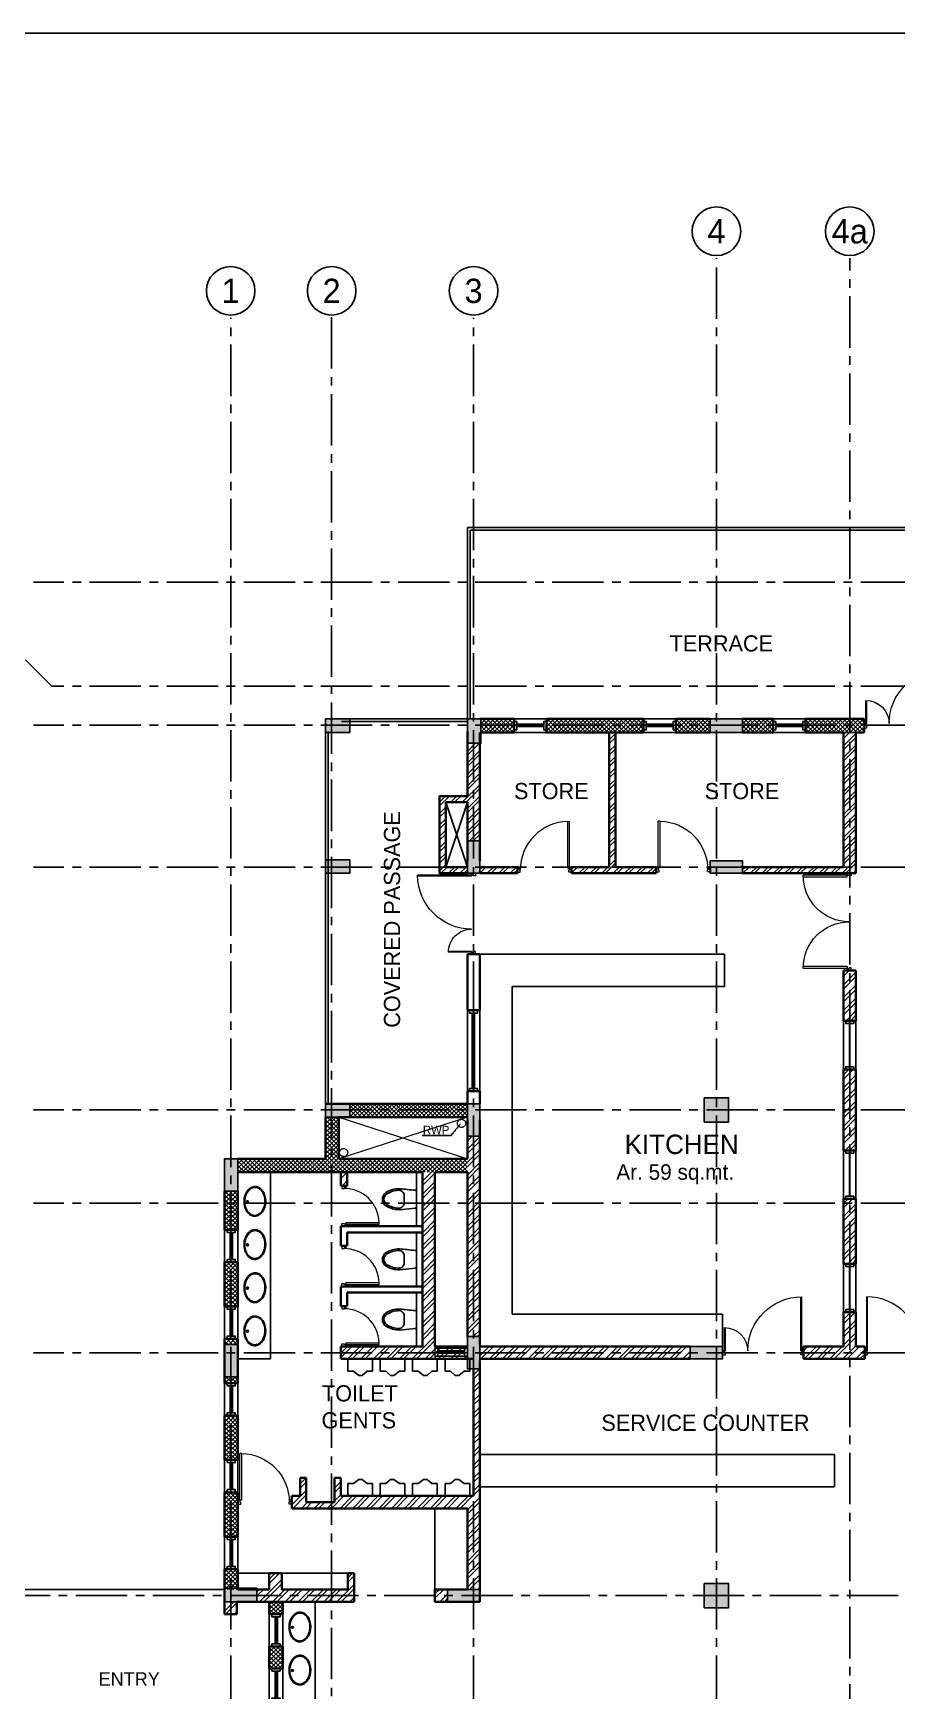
# Model space of a CAD drawing. Header units: millimetres. Extents: x -276609 to 1081398, y -453808 to 472098.
# Drawn here: x 786447 to 802450, y -65396 to -34677 of the extents above; entities that cross this region are included whole.
import ezdxf
from ezdxf.enums import TextEntityAlignment as Align

# ---------------------------------------------------------------- set-up
doc = ezdxf.new("R2010")
doc.units = ezdxf.units.MM
doc.header["$MEASUREMENT"] = 0
for name, pattern in [('ACAD_ISO10W100', [18, 12, -3, 0, -3]), ('CENTER2', [28.575, 19.05, -3.175, 3.175, -3.175]), ('HIDDEN', [0.375, 0.25, -0.125])]:
    doc.linetypes.add(name, pattern=pattern)
for name, color, linetype in [('A-Anno Tags', 6, 'Continuous'), ('A-Elevation', 4, 'Continuous'), ('A-Railing', 4, 'Continuous'), ('A-Sanitory', 181, 'Continuous'), ('A-Wall Patt', 8, 'Continuous'), ('A-Window', 4, 'Continuous'), ('Anno_Frames', 7, 'Continuous'), ('Anno_Labels', 7, 'Continuous'), ('AREA', 7, 'Continuous'), ('Dimension', 7, 'Continuous'), ('S-Conc Patt', 9, 'Continuous'), ('text', 252, 'Continuous')]:
    doc.layers.add(name, color=color, linetype=linetype)
doc.layers.add('A-Anno-Grid Lines', color=7, linetype='Continuous', true_color=0xbbc3bd)
for name, color, linetype, lineweight in [('A-BEAM-1-8', 8, 'HIDDEN', 9), ('A-Detail Lines', 241, 'Continuous', 25), ('A-Door', 4, 'Continuous', 9), ('A-Wall Sec', 1, 'Continuous', 20), ('PLUMBING', 3, 'ACAD_ISO10W100', 18), ('S-Concrete', 40, 'Continuous', 25)]:
    doc.layers.add(name, color=color, linetype=linetype, lineweight=lineweight)
doc.styles.get("Standard").update_dxf_attribs({"font": ''})
doc.styles.get('Standard').set_extended_font_data('Gill Sans MT')
doc.dimstyles.new('ISO-25', dxfattribs={"dimtxt": 2.5, "dimasz": 200, "dimexe": 1.25, "dimexo": 0.625, "dimtad": 1, "dimdec": 0, "dimtxsty": 'Standard', "dimcen": 2.5, "dimadec": 0, "dimazin": 0, "dimtfac": 1, "dimtdec": 0, "dimtmove": 0, "dimatfit": 3, "dimfxl": 1, "dimarcsym": 0})
pattern_1 = [(45, (318301.2, -148998), (-119.32427, 119.32427), []), (45, (318380.76, -148998), (-119.32427, 119.32427), [])]
pattern_2 = [(45, (318301.2, -148998), (-106.066017, 106.066017), []), (45, (318371.92, -148998), (-106.066017, 106.066017), [])]
pattern_3 = [(45, (318301.206, -148998), (-39.7747564, 39.7747564), []), (135, (318301.206, -148998), (-39.7747564, -39.7747564), [])]

# ---------------------------------------------------------------- blocks, each defined once
blk = doc.blocks.new('basin2')
for points in [[(278, -206, 0.12976), (261, -133, 0.106426), (201, -63, 0.084431), (116, -18, 0.073534), (7, 0, 0.073534), (-102, -14, 0.084431), (-188, -55, 0.106426), (-251, -122, 0.12976), (-272, -195, 0.12976), (-254, -269, 0.106426), (-194, -339, 0.084431), (-109, -383, 0.073534), (-1, -402, 0.073534), (108, -388, 0.084431), (195, -347, 0.106426), (258, -279, 0.12976)], [(263, -201, 0.119977), (247, -140, 0.106426), (192, -75, 0.084431), (111, -33, 0.073534), (7, -15, 0.073534), (-97, -28, 0.084431), (-180, -67, 0.106426), (-238, -130, 0.12976), (-257, -196, 0.009633), (-257, -201, 0.119977), (-240, -262, 0.106426), (-185, -327, 0.084431), (-104, -369, 0.073534), (0, -387, 0.073534), (104, -373, 0.084431), (187, -334, 0.106426), (245, -272, 0.12976), (263, -206, 0.009633)]]:
    blk.add_lwpolyline(points, format="xyb", close=True)
for radius in [17.8, 12.2]:
    blk.add_circle((-4, -64), radius)
blk = doc.blocks.new('wc-wh')
at = {"color": 0, "linetype": 'ByBlock'}
for points in [[(315, 195), (22, 165, 0.384412), (0, 140), (0, -140, 0.383904), (22, -165, 0.001434), (314, -195, 0.140641), (560, -125, 0.259738), (630, 0, 0.259738), (560, 125, 0.139471)], [(225, 65), (225, -65, 0.422961), (328, -165, 0.13189), (544, -100, 0.259738), (600, 0, 0.259738), (544, 100, 0.13189), (328, 165, 0.422961)]]:
    blk.add_lwpolyline(points, format="xyb", close=True, dxfattribs=at)
blk.add_arc((316, -170), 25, 264.2811, 270.16, dxfattribs=at)
blk = doc.blocks.new('urinal1')
for p, q in [((0, 228.6), (228.6, 228.6)), ((0, 228.6), (0, -228.6)), ((228.6, 228.6), (228.6, 127)), ((304.8, 25.4), (228.6, 127)), ((304.8, -38.1), (304.8, 25.4)), ((0, -228.6), (228.6, -228.6)), ((228.6, -127), (304.8, -38.1)), ((228.6, -228.6), (228.6, -127))]:
    blk.add_line(p, q)
blk = doc.blocks.new('Grid Head')
blk.add_circle((0, 0), 3)
at = {"layer": 'Anno_Labels'}
blk.add_attdef('GRID_NAME', text='', height=3, dxfattribs=at).set_placement((0, 0), align=Align.MIDDLE_CENTER)
blk = doc.blocks.new('grd din')
at = {"layer": 'A-Anno-Grid Lines', "linetype": 'CENTER2', "ltscale": 50}
for p, q in [((484314, 133526), (484314, 180371)), ((486784, 152996), (486784, 180371)), ((475314, 133526), (475314, 179267)), ((477184, 132609), (477184, 179317)), ((479814, 133526), (479814, 179267)), ((516514, 174369), (471659, 174369)), ((471512, 172927), (472000, 172439)), ((516514, 172439), (472000, 172439)), ((516514, 171719), (471659, 171719)), ((516514, 169089), (471659, 169089)), ((516514, 164589), (471659, 164589)), ((516514, 162859), (471659, 162859)), ((516514, 160089), (471659, 160089)), ((520545, 155589), (470258, 155589))]:
    blk.add_line(p, q, dxfattribs=at)
at = {"layer": 'Anno_Frames'}
ref = blk.add_blockref('Grid Head', (484314, 180871), dxfattribs=dict(at, xscale=150, yscale=150, zscale=150))
ref.add_attrib('GRID_NAME', '4', dxfattribs={"layer": '0', "height": 450}).set_placement((484314, 180871), align=Align.MIDDLE_CENTER)
ref = blk.add_blockref('Grid Head', (486784, 180871), dxfattribs=dict(at, xscale=150, yscale=150, zscale=150))
ref.add_attrib('GRID_NAME', '4a', dxfattribs={"layer": '0', "height": 450}).set_placement((486784, 180871), align=Align.MIDDLE_CENTER)
ref = blk.add_blockref('Grid Head', (475314, 179767), dxfattribs=dict(at, xscale=150, yscale=150, zscale=150))
ref.add_attrib('GRID_NAME', '1', dxfattribs={"layer": '0', "height": 450}).set_placement((475314, 179767), align=Align.MIDDLE_CENTER)
ref = blk.add_blockref('Grid Head', (477184, 179767), dxfattribs=dict(at, xscale=150, yscale=150, zscale=150))
ref.add_attrib('GRID_NAME', '2', dxfattribs={"layer": '0', "height": 450}).set_placement((477184, 179767), align=Align.MIDDLE_CENTER)
ref = blk.add_blockref('Grid Head', (479814, 179767), dxfattribs=dict(at, xscale=150, yscale=150, zscale=150))
ref.add_attrib('GRID_NAME', '3', dxfattribs={"layer": '0', "height": 450}).set_placement((479814, 179767), align=Align.MIDDLE_CENTER)
blk = doc.blocks.new('din w1')
at = {"layer": 'A-Window', "color": 2, "lineweight": 60}
blk.add_line((476279, 163779), (476779, 163779), dxfattribs=at)
at = {"layer": 'A-Window'}
for points in [[(476229, 163904), (476829, 163904)], [(476229, 163704), (476279, 163704), (476279, 163854), (476229, 163854)], [(476829, 163704), (476779, 163704), (476779, 163854), (476829, 163854)], [(476229, 163654), (476829, 163654)]]:
    blk.add_lwpolyline(points, dxfattribs=at)
blk = doc.blocks.new('din v1')
at = {"layer": 'A-Window', "color": 2, "lineweight": 60}
blk.add_line((474051, 158052), (474051, 157552), dxfattribs=at)
at = {"layer": 'A-Window'}
for points in [[(473926, 158102), (473926, 157502)], [(473976, 158102), (473976, 158052), (474126, 158052), (474126, 158102)], [(474176, 158102), (474176, 157502)], [(473976, 157502), (473976, 157552), (474126, 157552), (474126, 157502)]]:
    blk.add_lwpolyline(points, dxfattribs=at)
blk = doc.blocks.new('Big Door Garbage')
at = {"layer": 'A-Door', "color": 5, "lineweight": 18}
for p, q in [((-12550, 128778), (-12500, 128778)), ((-12550, 128703), (-12550, 128778)), ((-12515, 128738), (-12500, 128738)), ((-12515, 128703), (-12515, 128738)), ((-12500, 128778), (-12500, 128738)), ((-11100, 128778), (-11100, 128738)), ((-11050, 128778), (-11100, 128778)), ((-11085, 128738), (-11100, 128738)), ((-11085, 128703), (-11085, 128738)), ((-11050, 128703), (-11050, 128778)), ((-12550, 128703), (-12515, 128703)), ((-12515, 128703), (-12515, 128273)), ((-12499, 128703), (-12515, 128703)), ((-12499, 128703), (-12499, 128273)), ((-11101, 128703), (-11101, 127703)), ((-11101, 128703), (-11085, 128703)), ((-11050, 128703), (-11085, 128703)), ((-11085, 128703), (-11085, 127703))]:
    blk.add_line(p, q, dxfattribs=at)
at = {"layer": 'A-Door', "lineweight": 18}
for centre, radius, start, end in [((-12515, 128703), 430, 270, 0), ((-11085, 128703), 1000, 180, 270)]:
    blk.add_arc(centre, radius, start, end, dxfattribs=at)
blk = doc.blocks.new('ABL_Door_S - 1000 x 2100-11-3 Second Floor Lvl')
at = {"layer": 'A-Door', "color": 5}
for p, q in [((-500, 38), (-450, 38)), ((-500, -38), (-500, 38)), ((-450, 38), (-450, -3)), ((450, 38), (450, -3)), ((500, 38), (450, 38)), ((500, -38), (500, 38)), ((-500, -38), (-465, -38)), ((-465, -3), (-450, -3)), ((-465, -38), (-465, -3)), ((-430, -38), (-465, -38)), ((465, -3), (450, -3)), ((465, -38), (465, -3)), ((500, -38), (465, -38))]:
    blk.add_line(p, q, dxfattribs=at)
at = {"layer": 'A-Door', "color": 5, "lineweight": 18}
for p, q in [((-465, -38), (-465, -902)), ((-430, -38), (-430, -902)), ((-430, -902), (-465, -902))]:
    blk.add_line(p, q, dxfattribs=at)
at = {"layer": 'A-Door'}
blk.add_arc((-450, -3), 900, 271.2733, 0, dxfattribs=at)
blk = doc.blocks.new('ABL_Door_S - 750 x 2100-5-3 Second Floor Lvl')
at = {"layer": 'A-Door', "color": 5, "lineweight": 18}
for p, q in [((-375, 38), (-325, 38)), ((-375, -38), (-375, 38)), ((-325, 38), (-325, -3)), ((325, 38), (325, -3)), ((375, 38), (325, 38)), ((375, -38), (375, 38)), ((-375, -38), (-340, -38)), ((-340, -3), (-325, -3)), ((-340, -38), (-340, -3)), ((-340, -38), (-340, -652)), ((-305, -38), (-340, -38)), ((-305, -38), (-305, -652)), ((340, -3), (325, -3)), ((340, -38), (340, -3)), ((375, -38), (340, -38))]:
    blk.add_line(p, q, dxfattribs=at)
blk.add_lwpolyline([(-340, -652), (-305, -652)], dxfattribs=at)
at = {"layer": 'A-Door', "lineweight": 18}
blk.add_arc((-325, -3), 650, 271.7632, 0, dxfattribs=at)
blk = doc.blocks.new('din d7')
at = {"layer": 'A-Door', "color": 5, "lineweight": 18}
for p, q in [((486934, 174520), (486934, 175332)), ((486969, 174518), (486969, 175332)), ((488629, 174518), (488629, 175332)), ((488664, 174518), (488664, 175332)), ((486899, 174518), (486934, 174518)), ((486899, 174518), (486899, 174443)), ((486934, 174518), (486934, 174483)), ((486969, 174518), (486934, 174518)), ((488629, 174518), (488664, 174518)), ((488664, 174518), (488664, 174483)), ((488699, 174518), (488664, 174518)), ((488699, 174518), (488699, 174443)), ((486899, 174443), (486949, 174443)), ((486934, 174483), (486949, 174483)), ((486949, 174443), (486949, 174483)), ((488664, 174483), (488649, 174483)), ((488649, 174443), (488649, 174483)), ((488699, 174443), (488649, 174443))]:
    blk.add_line(p, q, dxfattribs=at)
at = {"layer": 'A-Door', "lineweight": 18}
for centre, start, end in [((486950, 174483), 359.9841, 91.0727), ((488648, 174483), 88.9273, 180.0159)]:
    blk.add_arc(centre, 849, start, end, dxfattribs=at)
blk = doc.blocks.new('din w6')
at = {"layer": 'A-Window', "color": 2, "lineweight": 30}
blk.add_line((50, 125), (850, 125), dxfattribs=at)
at = {"layer": 'A-Window'}
for points in [[(0, 240), (900, 240)], [(0, 200), (50, 200), (50, 50), (0, 50)], [(0, 10), (900, 10)], [(900, 200), (850, 200), (850, 50), (900, 50)]]:
    blk.add_lwpolyline(points, dxfattribs=at)
blk = doc.blocks.new('ergrthyjty')
at = {"layer": 'S-Conc Patt'}
for points in [[(473561, 101613), (473561, 101363), (474011, 101363), (474011, 101613)], [(476441, 101613), (476191, 101613), (476191, 101163), (476441, 101163)], [(480691, 101613), (480691, 101363), (481291, 101363), (481291, 101613)], [(476421, 99353), (476191, 99353), (476191, 98753), (476421, 98753)], [(473561, 99003), (473561, 98753), (474011, 98753), (474011, 99003)], [(480691, 98983), (480691, 98753), (481291, 98753), (481291, 98983)], [(474011, 94233), (474011, 94483), (473561, 94483), (473561, 94233)], [(476421, 94483), (476191, 94483), (476191, 93883), (476421, 93883)], [(480581, 94593), (480581, 94143), (481031, 94143), (481031, 94593)], [(471941, 93463), (471691, 93463), (471691, 92863), (471941, 92863)], [(471941, 90018), (471691, 90018), (471691, 89418), (471941, 89418)], [(476421, 90168), (476191, 90168), (476191, 89568), (476421, 89568)], [(480321, 89983), (480321, 89753), (480921, 89753), (480921, 89983)], [(471691, 85503), (471691, 85253), (472291, 85253), (472291, 85503)], [(475821, 85483), (475821, 85253), (476421, 85253), (476421, 85483)], [(480581, 85593), (480581, 85143), (481031, 85143), (481031, 85593)]]:
    blk.add_hatch(color=8, dxfattribs=at).paths.add_polyline_path(points)
at = {"layer": 'S-Concrete'}
for points in [[(473561, 101613), (473561, 101363), (474011, 101363), (474011, 101613)], [(476441, 101613), (476191, 101613), (476191, 101163), (476441, 101163)], [(480691, 101613), (480691, 101363), (481291, 101363), (481291, 101613)], [(476421, 99353), (476191, 99353), (476191, 98753), (476421, 98753)], [(473561, 99003), (473561, 98753), (474011, 98753), (474011, 99003)], [(480691, 98983), (480691, 98753), (481291, 98753), (481291, 98983)], [(474011, 94233), (474011, 94483), (473561, 94483), (473561, 94233)], [(476421, 94483), (476191, 94483), (476191, 93883), (476421, 93883)], [(480581, 94593), (480581, 94143), (481031, 94143), (481031, 94593)], [(471941, 93463), (471691, 93463), (471691, 92863), (471941, 92863)], [(471941, 90018), (471691, 90018), (471691, 89418), (471941, 89418)], [(476421, 90168), (476191, 90168), (476191, 89568), (476421, 89568)], [(480321, 89983), (480321, 89753), (480921, 89753), (480921, 89983)], [(471691, 85503), (471691, 85253), (472291, 85253), (472291, 85503)], [(475821, 85483), (475821, 85253), (476421, 85253), (476421, 85483)], [(480581, 85593), (480581, 85143), (481031, 85143), (481031, 85593)]]:
    blk.add_lwpolyline(points, close=True, dxfattribs=at)

msp = doc.modelspace()

# ---------------------------------------------------------------- hatches: boundary and pattern name
at = {"layer": 'A-Wall Patt'}
h = msp.add_hatch(dxfattribs=at)
h.set_pattern_fill('ANSI37', color=256, scale=450, style=0)
h.set_pattern_definition(pattern_3)
h.paths.add_polyline_path([(798357.4, -47635.3), (798992.4, -47635.3), (798992.4, -47385.3), (798357.4, -47385.3)])
h.paths.add_polyline_path([(795957.6, -47635.3), (797757.4, -47635.3), (797757.4, -47385.3), (795957.6, -47385.3)])
h.paths.add_polyline_path([(794742.4, -47635.3), (795357.6, -47635.3), (795357.6, -47385.3), (794742.4, -47385.3)])
h.paths.add_polyline_path([(799592.4, -47385.3), (799592.4, -47635.3), (800157.3, -47635.3), (800157.3, -47385.3)])
h.paths.add_polyline_path([(801842.4, -47635.3), (801842.4, -47385.3), (800757.3, -47385.3), (800757.3, -47635.3)])
h = msp.add_hatch(dxfattribs=at)
h.set_pattern_fill('ANSI32', color=256, scale=400, style=0)
h.set_pattern_definition([(45, (794620.76, -48706.81), (-106.066, 106.066), []), (45, (794691.47, -48706.81), (-106.066, 106.066), [])])
h.paths.add_polyline_path([(794722.4, -47835.3), (794492.4, -47835.3), (794492.4, -49645.3), (794722.4, -49645.3)])
h.paths.add_polyline_path([(794492.4, -48815.3), (793977.4, -48815.3), (793977.4, -50130.3), (794092.4, -50130.3), (794092.4, -48930.3), (794492.4, -48930.3)])
h.paths.add_polyline_path([(794492.4, -50130.3), (794092.4, -50130.3), (793977.4, -50130.3), (793977.4, -50245.3), (794492.4, -50245.3)])
h = msp.add_hatch(dxfattribs=at)
h.set_pattern_fill('ANSI32', color=256, scale=400, style=0)
h.set_pattern_definition(pattern_2)
h.paths.add_polyline_path([(797237.4, -47635.3), (797122.4, -47635.3), (797122.4, -50130.3), (796422.4, -50130.3), (796422.4, -50245.3), (797992.4, -50245.3), (797992.4, -50130.3), (797237.4, -50130.3)])
h = msp.add_hatch(dxfattribs=at)
h.set_pattern_fill('ANSI32', color=256, scale=400, style=0)
h.set_pattern_definition(pattern_2)
h.paths.add_polyline_path([(801692.4, -47635.3), (801462.4, -47635.3), (801462.4, -50130.3), (799592.4, -50130.3), (799592.4, -50245.3), (801692.4, -50245.3)])
h = msp.add_hatch(dxfattribs=at)
h.set_pattern_fill('ANSI32', color=256, scale=400, style=0)
h.set_pattern_definition(pattern_2)
h.paths.add_polyline_path([(795422.4, -50130.3), (794722.4, -50130.3), (794722.4, -50245.3), (795422.4, -50245.3)])
h = msp.add_hatch(dxfattribs=at)
h.set_pattern_fill('ANSI32', color=256, scale=450, style=0)
h.set_pattern_definition([(45, (801790.06, -59142.42), (-119.3243, 119.3243), []), (45, (801869.61, -59142.42), (-119.3243, 119.3243), [])])
h.paths.add_polyline_path([(801857.4, -59015.3), (801692.4, -59015.3), (801692.4, -59245.3), (801857.4, -59245.3)])
h.paths.add_polyline_path([(801692.4, -58380.3), (801462.4, -58380.3), (801462.4, -59015.3), (800722.4, -59015.3), (800722.4, -59245.3), (801692.4, -59245.3)])
h.paths.add_polyline_path([(801692.4, -52045.3), (801462.4, -52045.3), (801462.4, -52980.3), (801692.4, -52980.3)])
h.paths.add_polyline_path([(801692.4, -56280.3), (801462.4, -56280.3), (801462.4, -57480.3), (801692.4, -57480.3)])
h.paths.add_polyline_path([(801692.4, -54745.3), (801692.4, -53880.3), (801462.4, -53880.3), (801462.4, -54630.3), (801462.4, -55380.3), (801692.4, -55380.3)])
h = msp.add_hatch(dxfattribs=at)
h.set_pattern_fill('ANSI37', color=256, scale=450, style=0)
h.set_pattern_definition(pattern_3)
h.paths.add_polyline_path([(794492.4, -54515.3), (792312.4, -54515.3), (792312.4, -54765.3), (794492.4, -54765.3)])
h = msp.add_hatch(dxfattribs=at)
h.set_pattern_fill('ANSI37', color=256, scale=450, style=0)
h.set_pattern_definition(pattern_3)
h.paths.add_polyline_path([(794492.4, -55535.3), (792112.4, -55535.3), (792112.4, -54765.3), (791862.4, -54765.3), (791862.4, -55535.3), (790242.4, -55535.3), (790242.4, -55639.7), (790242.4, -55716.5), (790242.4, -55785.3), (793662.4, -55785.3), (793892.4, -55785.3), (794492.4, -55785.3)])
h = msp.add_hatch(dxfattribs=at)
h.set_pattern_fill('ANSI32', color=256, scale=450, angle=360, style=0)
h.set_pattern_definition(pattern_1)
h.paths.add_polyline_path([(793892.4, -55785.3), (793662.4, -55785.3), (793662.4, -56900.3), (793662.4, -58015.3), (793662.4, -58481.1), (793892.4, -58481.1)])
h.paths.add_polyline_path([(793892.4, -58481.1), (793662.4, -58481.1), (793662.4, -59015.3), (792147.4, -59015.3), (792147.4, -59245.3), (794492.4, -59245.3), (794492.4, -59015.3), (793892.4, -59015.3)])
h.paths.add_polyline_path([(794722.4, -55115.3), (794492.4, -55115.3), (794492.4, -55535.3), (794492.4, -55785.3), (794492.4, -58481.1), (794722.4, -58481.1)])
h.paths.add_polyline_path([(794722.4, -58481.1), (794492.4, -58481.1), (794492.4, -58830.3), (794722.4, -58830.3)])
h = msp.add_hatch(dxfattribs=at)
h.set_pattern_fill('ANSI32', color=256, scale=450, angle=360, style=0)
h.set_pattern_definition([(45, (318301.2, -148308), (-119.32427, 119.32427), []), (45, (318380.76, -148308), (-119.32427, 119.32427), [])])
h.paths.add_polyline_path([(792262.4, -55785.3), (792147.4, -55785.3), (792147.4, -56035.3), (792262.4, -56035.3)])
h = msp.add_hatch(dxfattribs=at)
h.set_pattern_fill('ANSI37', color=256, scale=450, style=0)
h.set_pattern_definition(pattern_3)
h.paths.add_polyline_path([(790242.4, -56135.3), (789992.4, -56135.3), (789992.4, -56845.3), (789992.4, -56850.3), (790242.4, -56850.3), (790242.4, -56545.3)])
h = msp.add_hatch(dxfattribs=at)
h.set_pattern_fill('ANSI37', color=256, scale=450, style=0)
h.set_pattern_definition(pattern_3)
h.paths.add_polyline_path([(790242.4, -57450.3), (789992.4, -57450.3), (789992.4, -58272.8), (790242.4, -58272.8)])
h = msp.add_hatch(dxfattribs=at)
h.set_pattern_fill('ANSI37', color=256, scale=450, style=0)
h.set_pattern_definition(pattern_3)
h.paths.add_polyline_path([(790242.4, -58872.8), (789992.4, -58872.8), (789992.4, -58980.3), (790242.4, -58980.3)])
h = msp.add_hatch(dxfattribs=at)
h.set_pattern_fill('ANSI37', color=256, scale=450, style=0)
h.set_pattern_definition(pattern_3)
h.paths.add_polyline_path([(790222.4, -59280.3), (790222.4, -59580.3), (789992.4, -59580.3), (789992.4, -59695.3), (790242.4, -59695.3), (790242.4, -59280.3)])
h = msp.add_hatch(dxfattribs=at)
h.set_pattern_fill('ANSI32', color=256, scale=450, angle=360, style=0)
h.set_pattern_definition(pattern_1)
h.paths.add_polyline_path([(798622.4, -59245.3), (798622.4, -59015.3), (794722.4, -59015.3), (794722.4, -59245.3)])
h = msp.add_hatch(dxfattribs=at)
h.set_pattern_fill('ANSI32', color=256, scale=450, angle=360, style=0)
h.set_pattern_definition(pattern_1)
h.paths.add_polyline_path([(794722.4, -59430.3), (794607.4, -59430.3), (794607.4, -61785.3), (792147.4, -61785.3), (792147.4, -61450.3), (792032.4, -61450.3), (792032.4, -61900.3), (791507.4, -61900.3), (791507.4, -61450.3), (791392.4, -61450.3), (791392.4, -61785.3), (791242.4, -61785.3), (791242.4, -62015.3), (794492.4, -62015.3), (794492.4, -62455.9), (794722.4, -62488.4)])
h.paths.add_polyline_path([(794722.4, -62488.4), (794492.4, -62455.9), (794492.4, -62706.3), (794722.4, -62800)])
h.paths.add_polyline_path([(794722.4, -62800), (794492.4, -62706.3), (794492.4, -63515.3), (794722.4, -63515.3)])
h = msp.add_hatch(dxfattribs=at)
h.set_pattern_fill('ANSI37', color=256, scale=450, style=0)
h.set_pattern_definition(pattern_3)
h.paths.add_polyline_path([(790242.4, -60295.3), (789992.4, -60295.3), (789992.4, -61117.8), (790242.4, -61117.8)])
h = msp.add_hatch(dxfattribs=at)
h.set_pattern_fill('ANSI37', color=256, scale=450, style=0)
h.set_pattern_definition(pattern_3)
h.paths.add_polyline_path([(790242.4, -61717.8), (789992.4, -61717.8), (789992.4, -62540.3), (790242.4, -62540.3)])
h = msp.add_hatch(dxfattribs=at)
h.set_pattern_fill('ANSI37', color=256, scale=450, style=0)
h.set_pattern_definition(pattern_3)
h.paths.add_polyline_path([(790242.4, -63140.6), (789992.4, -63140.6), (789992.4, -63515.3), (790242.4, -63515.3)])
h = msp.add_hatch(dxfattribs=at)
h.set_pattern_fill('ANSI32', color=256, scale=450, angle=360, style=0)
h.set_pattern_definition(pattern_1)
h.paths.add_polyline_path([(790592.4, -63515.3), (790592.4, -63745.3), (792392.4, -63745.3), (792392.4, -63215.3), (792277.4, -63215.3), (792277.4, -63515.3), (791052.4, -63515.3), (791052.4, -63215.3), (790822.4, -63215.3), (790822.4, -63515.3)])
h = msp.add_hatch(dxfattribs=at)
h.set_pattern_fill('ANSI32', color=256, scale=450, angle=360, style=0)
h.set_pattern_definition(pattern_1)
h.paths.add_polyline_path([(794122.4, -63515.3), (793892.4, -63515.3), (793892.4, -63745.3), (794122.4, -63745.3)])
h = msp.add_hatch(dxfattribs=at)
h.set_pattern_fill('ANSI32', color=256, scale=450, style=0)
h.set_pattern_definition([(45, (318301.2, -148998), (-119.32427, 119.32427), []), (45, (318380.76, -148998), (-119.32427, 119.32427), [])])
h.paths.add_polyline_path([(790222.4, -63745.3), (789992.4, -63745.3), (789992.4, -63975.3), (790222.4, -63975.3)])
h = msp.add_hatch(dxfattribs=at)
h.set_pattern_fill('ANSI37', color=256, scale=450, style=0)
h.set_pattern_definition(pattern_3)
h.paths.add_polyline_path([(791072.4, -63745.3), (790822.4, -63745.3), (790822.4, -63975.3), (791072.4, -63975.3)])
h = msp.add_hatch(dxfattribs=at)
h.set_pattern_fill('ANSI37', color=256, scale=450, style=0)
h.set_pattern_definition(pattern_3)
h.paths.add_polyline_path([(791072.4, -64575.3), (790822.4, -64575.3), (790822.4, -64980.3), (791072.4, -64980.3)])

# ---------------------------------------------------------------- linework, layer by layer
at = {"layer": 'A-Anno Tags'}
msp.add_line((791052.4, -63215.3), (792147.4, -63215.3), dxfattribs=at)
at = {"layer": 'A-BEAM-1-8', "linetype": 'Continuous', "ltscale": 500}
for p, q in [((794492.4, -54765.3), (792112.4, -55535.3)), ((792112.4, -54765.3), (794492.4, -55535.3))]:
    msp.add_line(p, q, dxfattribs=at)
at = {"layer": 'A-Detail Lines', "linetype": 'Continuous', "ltscale": 500}
for p, q in [((794092.4, -50130.3), (794492.4, -48930.3)), ((794092.4, -48930.3), (794492.4, -50130.3))]:
    msp.add_line(p, q, dxfattribs=at)
at = {"layer": 'A-Detail Lines'}
msp.add_line((790822.4, -63215.3), (790242.4, -63215.3), dxfattribs=at)
msp.add_lwpolyline([(791052.4, -63215.3), (792277.4, -63215.3), (792277.4, -63515.3), (791052.4, -63515.3)], close=True, dxfattribs=at)
at = {"layer": 'A-Elevation'}
for p, q in [((794722.4, -51745.3), (799257.4, -51745.3)), ((799257.4, -52345.3), (799257.4, -51745.3)), ((795322.4, -58415.3), (795322.4, -52345.3)), ((795322.4, -52345.3), (799257.4, -52345.3)), ((790842.4, -59245.3), (790842.4, -55805.3)), ((793547.4, -55785.3), (793547.4, -56785.3)), ((793547.4, -56900.3), (793547.4, -57900.3)), ((793547.4, -58015.3), (793547.4, -59015.3)), ((799222.4, -58415.3), (795322.4, -58415.3)), ((799222.4, -59015.3), (799222.4, -58415.3)), ((790842.4, -59245.3), (790242.4, -59245.3)), ((801292.4, -61015.3), (794722.4, -61015.3)), ((801292.4, -61615.3), (801292.4, -61015.3)), ((794722.4, -61615.3), (801292.4, -61615.3)), ((793892.4, -63515.3), (793892.4, -62015.3)), ((791672.4, -66215.3), (791672.4, -63745.3))]:
    msp.add_line(p, q, dxfattribs=at)
at = {"layer": 'A-Railing'}
for p, q in [((794492.4, -43835.3), (794492.4, -47385.3)), ((803492.4, -43835.3), (794492.4, -43835.3)), ((803492.4, -43885.3), (794542.4, -43885.3)), ((794542.4, -43885.3), (794542.4, -47385.3)), ((794492.4, -47385.3), (792162.4, -47385.3)), ((794492.4, -47435.3), (792162.4, -47435.3)), ((791862.4, -47615.3), (791862.4, -54515.3)), ((791912.4, -47615.3), (791912.4, -54515.3))]:
    msp.add_line(p, q, dxfattribs=at)
at = {"layer": 'A-Wall Patt'}
msp.add_line((801692.4, -47635.3), (801462.4, -47635.3), dxfattribs=at)
msp.add_lwpolyline([(789992.4, -63515.3), (785992.4, -63515.3), (785992.4, -67044.4), (789992.4, -67044.4)], dxfattribs=at)
at = {"layer": 'A-Wall Sec', "lineweight": 35}
for p, q in [((795357.6, -47385.3), (794722.4, -47385.7)), ((795357.6, -47635.3), (795357.6, -47385.3)), ((797757.4, -47385.3), (795957.6, -47385.3)), ((795957.6, -47385.3), (795957.6, -47635.3)), ((797757.4, -47635.3), (797757.4, -47385.3)), ((798357.4, -47385.3), (798992.4, -47385.3)), ((798357.4, -47385.3), (798357.4, -47635.3)), ((800157.3, -47385.3), (799592.4, -47385.3)), ((800157.3, -47385.3), (800157.3, -47635.3)), ((801842.4, -47385.3), (800757.3, -47385.3)), ((800757.3, -47635.3), (800757.3, -47385.3)), ((801842.4, -47635.3), (801842.4, -47385.3)), ((794492.4, -47615.3), (794492.4, -48815.3)), ((794722.4, -50015.3), (794722.4, -47635.3)), ((794742.4, -47635.3), (795357.6, -47635.3)), ((795957.6, -47635.3), (797757.4, -47635.3)), ((797122.4, -50130.3), (797122.4, -47635.3)), ((797237.4, -50130.3), (797237.4, -47635.3)), ((798357.4, -47635.3), (798992.4, -47635.3)), ((799592.4, -47635.3), (800157.3, -47635.3)), ((800757.3, -47635.3), (801462.4, -47635.3)), ((801462.4, -47635.3), (801462.4, -50130.3)), ((801692.4, -50245.3), (801692.4, -47635.3)), ((801692.4, -47635.3), (801842.4, -47635.3)), ((794092.4, -48930.3), (794492.4, -48930.3)), ((794092.4, -50130.3), (794092.4, -48930.3)), ((794492.4, -48930.3), (794492.4, -50015.3)), ((794492.4, -50130.3), (794092.4, -50130.3)), ((795422.4, -50130.3), (794722.4, -50130.3)), ((794722.4, -50245.3), (795422.4, -50245.3)), ((795422.4, -50245.3), (795422.4, -50130.3)), ((797122.4, -50130.3), (796422.4, -50130.3)), ((796422.4, -50130.3), (796422.4, -50245.3)), ((796422.4, -50245.3), (797992.4, -50245.3)), ((797992.4, -50130.3), (797237.4, -50130.3)), ((797992.4, -50130.3), (797992.4, -50245.3)), ((801462.4, -50130.3), (799592.4, -50130.3)), ((799592.4, -50245.3), (801692.4, -50245.3)), ((794492.4, -51745.3), (794492.4, -52785.3)), ((794722.4, -51745.3), (794492.4, -51745.3)), ((794722.4, -52785.3), (794722.4, -51745.3)), ((801462.4, -52045.3), (801462.4, -52980.3)), ((801692.4, -52045.3), (801462.4, -52045.3)), ((801692.4, -52980.3), (801692.4, -52045.3)), ((794492.4, -52785.3), (794722.4, -52785.3)), ((801462.4, -52980.3), (801692.4, -52980.3)), ((801692.4, -53880.3), (801462.4, -53880.3)), ((801462.4, -55380.3), (801462.4, -53880.3)), ((801692.4, -55380.3), (801692.4, -53880.3)), ((794492.4, -54285.3), (794492.4, -54515.3)), ((794722.4, -54285.3), (794492.4, -54285.3)), ((794722.4, -54515.3), (794722.4, -54285.3)), ((794492.4, -54515.3), (791862.4, -54515.3)), ((791862.4, -54765.3), (791862.4, -55535.3)), ((792112.4, -54765.3), (794492.4, -54765.3)), ((792112.4, -55535.3), (792112.4, -54765.3)), ((794492.4, -55535.3), (794492.4, -54815.3)), ((794722.4, -58980.3), (794722.4, -54815.3)), ((791862.4, -55535.3), (790242.4, -55535.3)), ((794492.4, -55535.3), (792112.4, -55535.3)), ((801462.4, -55380.3), (801692.4, -55380.3)), ((790242.4, -55785.3), (793662.4, -55785.3)), ((792147.4, -55785.3), (792147.4, -56035.3)), ((792262.4, -56035.3), (792262.4, -55785.3)), ((793662.4, -56900.3), (793662.4, -55785.3)), ((793892.4, -59015.3), (793892.4, -55785.3)), ((793892.4, -55785.3), (794492.4, -55785.3)), ((794492.4, -58830.3), (794492.4, -55785.3)), ((789992.4, -56850.3), (789992.4, -56135.3)), ((790242.4, -56135.3), (790242.4, -56850.3)), ((792147.4, -56035.3), (792262.4, -56035.3)), ((801462.4, -57480.3), (801462.4, -56280.3)), ((801692.4, -56280.3), (801462.4, -56280.3)), ((801692.4, -57480.3), (801692.4, -56280.3)), ((793662.4, -56785.3), (792147.4, -56785.3)), ((792147.4, -56785.3), (792147.4, -57150.3)), ((790242.4, -56850.3), (789992.4, -56850.3)), ((792262.4, -56900.3), (793662.4, -56900.3)), ((792262.4, -57150.3), (792262.4, -56900.3)), ((793662.4, -56900.3), (793662.4, -58015.3)), ((792147.4, -57150.3), (792262.4, -57150.3)), ((789992.4, -57450.3), (790242.4, -57450.3)), ((789992.4, -58272.8), (789992.4, -57450.3)), ((790242.4, -57450.3), (790242.4, -58272.8)), ((801462.4, -57480.3), (801692.4, -57480.3)), ((793662.4, -57900.3), (792147.4, -57900.3)), ((792147.4, -57900.3), (792147.4, -58265.3)), ((792262.4, -58015.3), (793662.4, -58015.3)), ((792262.4, -58265.3), (792262.4, -58015.3)), ((793662.4, -58015.3), (793662.4, -59015.3)), ((790242.4, -58272.8), (789992.4, -58272.8)), ((792147.4, -58265.3), (792262.4, -58265.3)), ((801462.4, -59015.3), (801462.4, -58380.3)), ((801692.4, -58380.3), (801462.4, -58380.3)), ((801692.4, -59015.3), (801692.4, -58380.3)), ((789992.4, -58872.8), (790242.4, -58872.8)), ((789992.4, -58872.8), (789992.4, -59695.3)), ((790242.4, -59695.3), (790242.4, -58872.8)), ((793662.4, -59015.3), (792147.4, -59015.3)), ((792147.4, -59015.3), (792147.4, -59245.3)), ((792147.4, -59245.3), (794607.4, -59245.3)), ((794492.4, -59015.3), (793892.4, -59015.3)), ((794492.4, -59015.3), (793892.4, -59015.3)), ((798622.4, -59015.3), (794722.4, -59015.3)), ((798622.4, -59245.3), (794722.4, -59245.3)), ((794722.4, -63745.3), (794722.4, -59280.3)), ((801462.4, -59015.3), (800722.4, -59015.3)), ((800722.4, -59015.3), (800722.4, -59245.3)), ((801692.4, -59245.3), (800722.4, -59245.3)), ((801442.4, -59245.3), (801857.4, -59245.3)), ((801692.4, -59015.3), (801857.4, -59015.3)), ((801857.4, -59015.3), (801857.4, -59245.3)), ((794607.4, -59430.3), (794607.4, -61785.3)), ((790242.4, -59695.3), (789992.4, -59695.3)), ((789992.4, -60295.3), (790242.4, -60295.3)), ((789992.4, -61117.8), (789992.4, -60295.3)), ((790242.4, -60295.3), (790242.4, -61117.8)), ((790242.4, -61117.8), (789992.4, -61117.8)), ((789992.4, -61717.8), (790242.4, -61717.8)), ((789992.4, -61717.8), (789992.4, -62540.3)), ((790242.4, -62540.3), (790242.4, -61717.8)), ((791392.4, -61785.3), (791392.4, -61450.3)), ((791507.4, -61450.3), (791392.4, -61450.3)), ((791507.4, -61900.3), (791507.4, -61450.3)), ((792032.4, -61450.3), (792032.4, -61900.3)), ((792147.4, -61450.3), (792032.4, -61450.3)), ((792147.4, -61450.3), (792147.4, -61785.3)), ((791392.4, -61785.3), (791242.4, -61785.3)), ((791242.4, -62015.3), (791242.4, -61785.3)), ((794492.4, -62015.3), (791242.4, -62015.3)), ((792032.4, -61900.3), (791507.4, -61900.3)), ((794607.4, -61785.3), (792147.4, -61785.3)), ((794492.4, -62015.3), (794492.4, -63515.3)), ((790242.4, -62540.3), (789992.4, -62540.3)), ((789992.4, -63975.3), (789992.4, -63140.6)), ((789992.4, -63140.6), (790242.4, -63140.6)), ((790242.4, -63515.3), (790242.4, -63140.6)), ((790822.4, -63515.3), (790822.4, -63215.3)), ((791052.4, -63215.3), (790822.4, -63215.3)), ((791052.4, -63515.3), (791052.4, -63215.3)), ((792277.4, -63515.3), (792277.4, -63215.3)), ((792277.4, -63215.3), (792392.4, -63215.3)), ((792392.4, -63745.3), (792392.4, -63215.3)), ((790822.4, -63515.3), (790242.4, -63515.3)), ((792277.4, -63515.3), (791052.4, -63515.3)), ((794492.4, -63515.3), (793892.4, -63515.3)), ((793892.4, -63515.3), (793892.4, -63745.3)), ((790222.4, -63745.3), (792262.4, -63745.3)), ((790222.4, -63975.3), (790222.4, -63745.3)), ((790822.4, -63745.3), (790822.4, -63975.3)), ((791072.4, -63975.3), (791072.4, -63745.3)), ((792147.4, -63745.3), (792392.4, -63745.3)), ((793892.4, -63745.3), (794722.4, -63745.3)), ((789992.4, -63975.3), (790222.4, -63975.3)), ((791072.4, -63975.3), (790822.4, -63975.3)), ((790822.4, -64575.3), (790822.4, -64980.3)), ((790822.4, -64575.3), (791072.4, -64575.3)), ((791072.4, -64980.3), (791072.4, -64575.3)), ((790822.4, -64980.3), (791072.4, -64980.3))]:
    msp.add_line(p, q, dxfattribs=at)
at = {"layer": 'A-Wall Sec'}
msp.add_line((793892.4, -59014.9), (793892.4, -59245.3), dxfattribs=at)
at = {"layer": 'A-Wall Sec', "lineweight": 35}
msp.add_lwpolyline([(794492.4, -50245.3), (793977.4, -50245.3), (793977.4, -48815.3), (794492.4, -48815.3)], dxfattribs=at)
at = {"layer": 'A-Window', "color": 2, "lineweight": 60}
for p, q in [((794607.4, -54235.3), (794607.4, -52835.3)), ((794442.4, -59120.3), (793942.4, -59120.3))]:
    msp.add_line(p, q, dxfattribs=at)
at = {"layer": 'A-Window'}
for p, q in [((793942.4, -59045.3), (794442.4, -59045.3)), ((794442.4, -59195.3), (793942.4, -59195.3))]:
    msp.add_line(p, q, dxfattribs=at)
for points in [[(794492.4, -54285.3), (794492.4, -52785.3)], [(794682.4, -52785.3), (794682.4, -52835.3), (794532.4, -52835.3), (794532.4, -52785.3)], [(794722.4, -54285.3), (794722.4, -52785.3)], [(794682.4, -54285.3), (794682.4, -54235.3), (794532.4, -54235.3), (794532.4, -54285.3)], [(794492.4, -59014.9), (793892.4, -59014.9)], [(793892.4, -59045.3), (793942.4, -59045.3), (793942.4, -59195.3), (793892.4, -59195.3)], [(794492.4, -59245.3), (793892.4, -59245.3)], [(794492.4, -59045.3), (794442.4, -59045.3), (794442.4, -59195.3), (794492.4, -59195.3)]]:
    msp.add_lwpolyline(points, dxfattribs=at)
at = {"layer": 'Dimension'}
msp.add_lwpolyline([(769654.6, -94077.1), (769654.6, -34677.1), (853654.6, -34677.1), (853654.6, -94077.1)], close=True, dxfattribs=at)
at = {"layer": 'PLUMBING'}
for centre in [(794384.6, -54880.1), (792200.2, -55420.5)]:
    msp.add_circle(centre, 75, dxfattribs=at)

# ---------------------------------------------------------------- block references
at = {"layer": 'A-Anno-Grid Lines'}
msp.add_blockref('grd din', (314793.6, -219219.5), dxfattribs=at)
at = {"layer": 'A-Door', "xscale": -1}
for name, p, rotation in [('Big Door Garbage', (814392.4, 81230), 180), ('ABL_Door_S - 1000 x 2100-11-3 Second Floor Lvl', (798494.3, -50183.2), 180), ('Big Door Garbage', (665867.1, -39195.3), 270), ('din d7', (976048.7, 436653.5), 90), ('Big Door Garbage', (811772.4, 69607.5), 180), ('ABL_Door_S - 1000 x 2100-11-3 Second Floor Lvl', (790742.4, -61900.3), 180)]:
    msp.add_blockref(name, p, dxfattribs=dict(at, rotation=rotation))
at = {"layer": 'A-Door'}
for name, p, rotation in [('ABL_Door_S - 1000 x 2100-11-3 Second Floor Lvl', (795922.4, -50187.8), 180), ('din w6', (801702.4, -53880.3), 90), ('din w6', (801702.4, -56280.3), 90), ('ABL_Door_S - 750 x 2100-5-3 Second Floor Lvl', (792204.9, -56410.3), 90), ('ABL_Door_S - 750 x 2100-5-3 Second Floor Lvl', (792204.9, -57525.3), 90), ('din w6', (801702.4, -58380.3), 90), ('ABL_Door_S - 750 x 2100-5-3 Second Floor Lvl', (792204.9, -58640.3), 90), ('Big Door Garbage', (790807.4, 69607.5), 180)]:
    msp.add_blockref(name, p, dxfattribs=dict(at, rotation=rotation))
at = {"layer": 'A-Sanitory'}
for name, p, rotation in [('basin2', (790354.5, -56328.8), 90), ('wc-wh', (793547.4, -56285.3), 180.0000309492947), ('basin2', (790354.5, -57128.8), 90), ('wc-wh', (793547.4, -57400.3), 180.0000309492947), ('basin2', (790354.5, -57928.8), 90), ('wc-wh', (793547.4, -58515.3), 180.0000309492947), ('basin2', (790354.5, -58728.8), 90), ('urinal1', (793107.4, -59245.3), 270), ('urinal1', (794307.4, -59245.3), 270), ('urinal1', (792507.4, -61785.3), 90), ('urinal1', (793707.4, -61785.3), 90), ('basin2', (791188.2, -64215.8), 90), ('basin2', (791188.2, -65015.3), 90)]:
    msp.add_blockref(name, p, dxfattribs=dict(at, rotation=rotation))
at = {"layer": 'A-Sanitory', "xscale": -1}
for p, rotation in [((792507.4, -59245.3), 90), ((793707.4, -59245.3), 90), ((793107.4, -61785.3), 270), ((794307.4, -61785.3), 270)]:
    msp.add_blockref('urinal1', p, dxfattribs=dict(at, rotation=rotation))
at = {"layer": 'A-Window', "rotation": 180}
for p in [(1272186.4, 116268.9), (1274586.2, 116268.9), (1276986.1, 116268.9)]:
    msp.add_blockref('din w1', p, dxfattribs=at)
at = {"layer": 'A-Window'}
for p in [(316066.4, -214952), (316066.4, -216374.5), (316066.4, -217797), (316066.4, -219219.5), (316066.4, -220642.3), (316896.4, -222077), (316896.4, -223082)]:
    msp.add_blockref('din v1', p, dxfattribs=at)
at = {"layer": 'S-Concrete'}
msp.add_blockref('ergrthyjty', (318301.2, -148998), dxfattribs=at)

# ---------------------------------------------------------------- texts
at = {"layer": 'A-Anno Tags', "insert": (787660.3, -65050.5), "char_height": 250, "attachment_point": 1}
msp.add_mtext('{\\fCentury Gothic|b0|i0|c0|p34;ENTRY}', dxfattribs=at)
at = {"layer": 'AREA', "insert": (797251.1, -55637.1), "char_height": 288, "width": 6203.897, "attachment_point": 1}
msp.add_mtext('{\\fCentury Gothic|b0|i0|c0|p34;Ar. 59 sq.mt.}', dxfattribs=at)
at = {"layer": 'PLUMBING', "insert": (793913.9, -55004.1), "char_height": 157.5, "attachment_point": 5, "rotation": 360}
msp.add_mtext('{\\fCentury Gothic|b0|i0|c0|p34;RWP}', dxfattribs=at)
at = {"layer": 'text', "width": 7754.871, "attachment_point": 1}
for s, insert, char_height in [('{\\fCentury Gothic|b0|i0|c0|p34;TERRACE}', (798239.1, -45835.4), 300), ('\\pi3274.7;{\\fCentury Gothic|b0|i0|c0|p34;STORE}', (792082.3, -48572.2), 300), ('\\pi3274.7;{\\fCentury Gothic|b0|i0|c0|p34;STORE}', (795614.3, -48572.2), 300), ('\\pi2915.2;{\\fCentury Gothic|b0|i0|c0|p34;KITCHEN}', (794491.8, -55089.1), 360), ('\\pi3269.2;{\\fCentury Gothic|b0|i0|c0|p34;TOILET \\P\\pi3261.3;GENTS}', (788529.1, -59732.9), 300)]:
    msp.add_mtext(s, dxfattribs=dict(at, insert=insert, char_height=char_height))
at = {"layer": 'text', "insert": (792946.4, -53108.2), "char_height": 300, "attachment_point": 1, "rotation": 90}
msp.add_mtext('{\\fCentury Gothic|b0|i0|c0|p34;COVERED PASSAGE}', dxfattribs=at)
at = {"layer": 'text', "insert": (796975.8, -60277.8), "char_height": 300, "attachment_point": 1}
msp.add_mtext('{\\fCentury Gothic|b0|i0|c0|p34;SERVICE COUNTER}', dxfattribs=at)

# ---------------------------------------------------------------- leaders
at = {"layer": 'PLUMBING'}
msp.add_leader([(794367, -54885.8), (794193.9, -55102.2), (793657.1, -55105.7)], dimstyle='ISO-25', override={"dimasz": 100, "dimgap": 0.625, "dimtad": 0}, dxfattribs=at)

doc.saveas('drawing.dxf')
